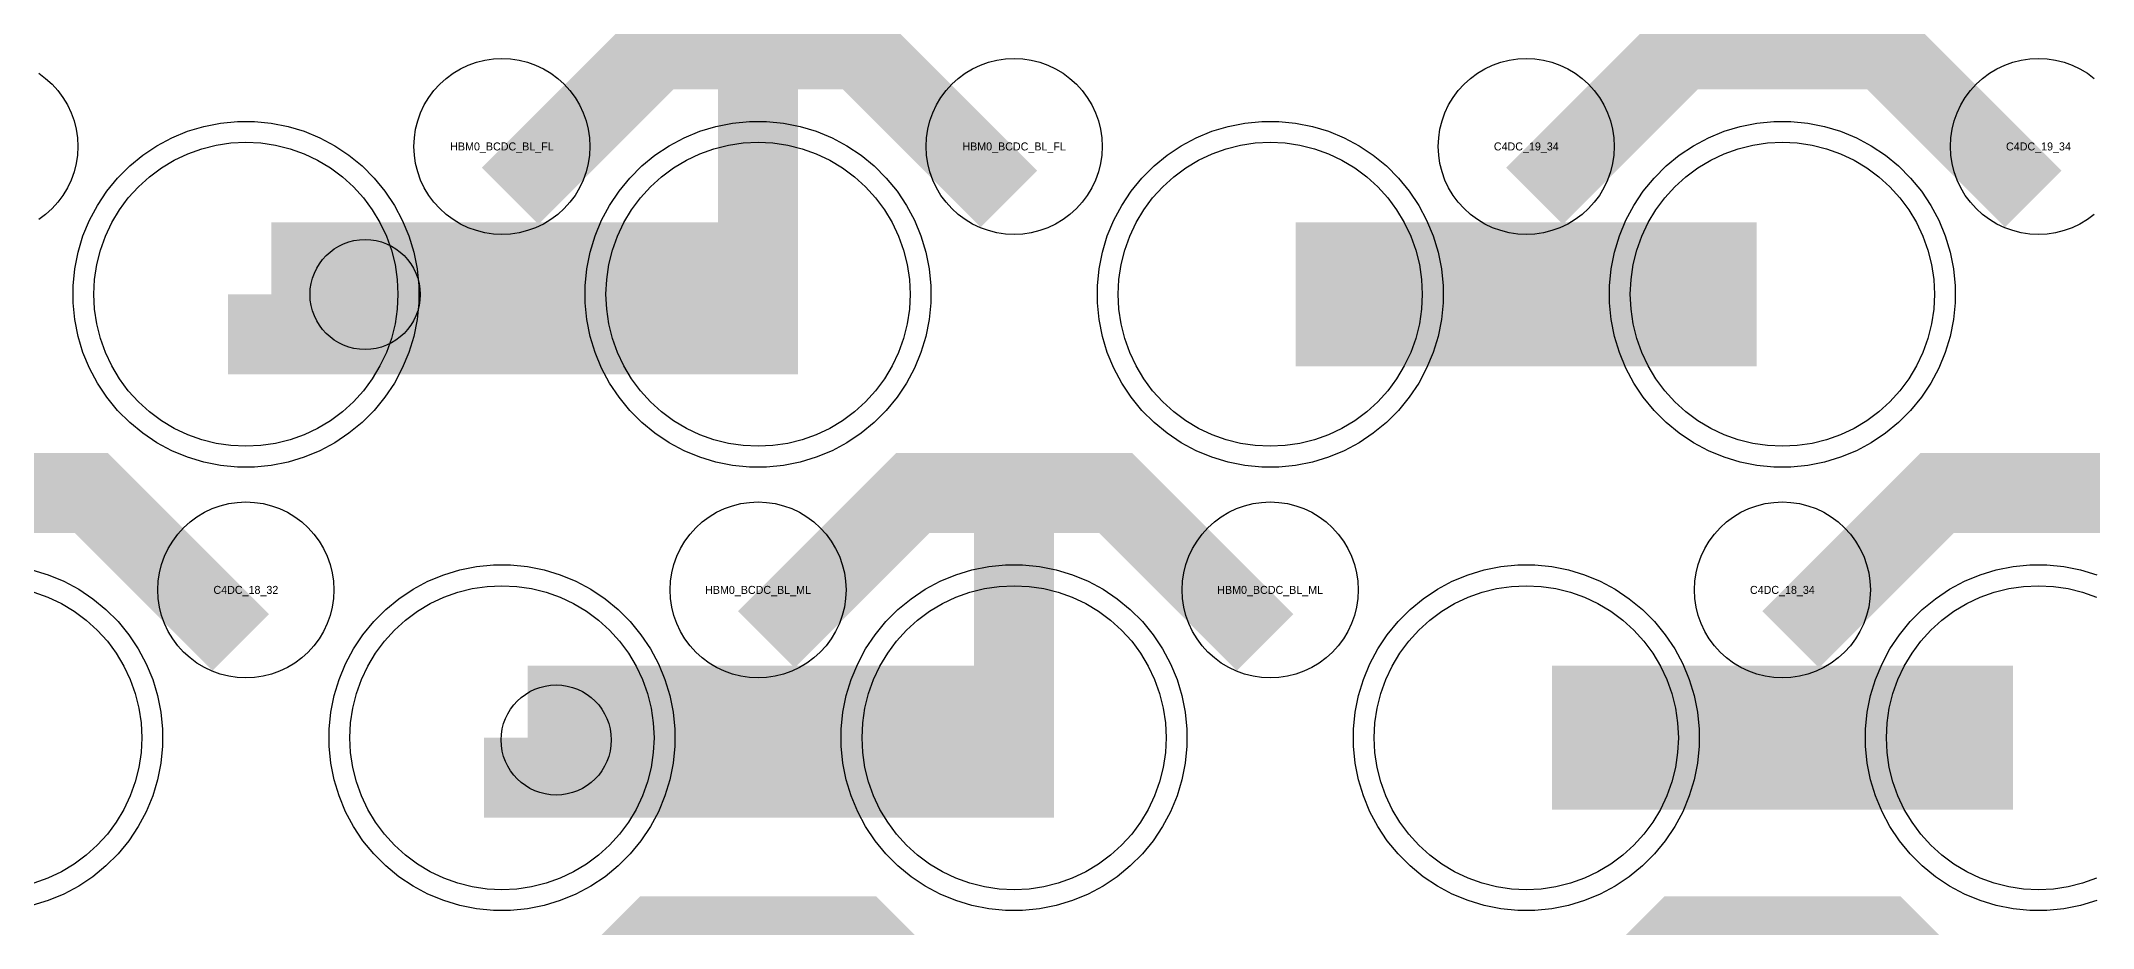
# Model space of a CAD drawing. Extents: x -11880 to 11880, y -14992 to 14992.
# Drawn here: x -1584 to -943, y -12405 to -12128 of the extents above; entities that cross this region are included whole.
import ezdxf
from ezdxf.enums import TextEntityAlignment as Align

# ---------------------------------------------------------------- set-up
doc = ezdxf.new("R2010")
doc.units = 0
doc.header["$MEASUREMENT"] = 0
for name, color, linetype in [('GDS_775_DT_237', 138, 'CONTINUOUS'), ('RDL1_FS', 34, 'CONTINUOUS'), ('RDL_BS', 160, 'CONTINUOUS')]:
    doc.layers.add(name, color=color, linetype=linetype)

msp = doc.modelspace()

# ---------------------------------------------------------------- linework, layer by layer
at = {"layer": 'RDL1_FS'}
for points in [[(-1520, -12254.354), (-1524.657, -12254.125), (-1529.268, -12253.441), (-1533.791, -12252.309), (-1538.181, -12250.737), (-1542.395, -12248.745), (-1546.395, -12246.347), (-1550.14, -12243.569), (-1553.594, -12240.439), (-1556.724, -12236.985), (-1559.502, -12233.24), (-1561.9, -12229.24), (-1563.892, -12225.026), (-1565.464, -12220.636), (-1566.596, -12216.113), (-1567.28, -12211.502), (-1567.509, -12206.845), (-1567.28, -12202.188), (-1566.596, -12197.577), (-1565.464, -12193.054), (-1563.892, -12188.664), (-1561.9, -12184.45), (-1559.502, -12180.45), (-1556.724, -12176.705), (-1553.594, -12173.251), (-1550.14, -12170.121), (-1546.395, -12167.343), (-1542.395, -12164.945), (-1538.181, -12162.953), (-1533.791, -12161.381), (-1529.268, -12160.249), (-1524.657, -12159.565), (-1520, -12159.336), (-1515.343, -12159.565), (-1510.732, -12160.249), (-1506.209, -12161.381), (-1501.819, -12162.953), (-1497.605, -12164.945), (-1493.605, -12167.343), (-1489.86, -12170.121), (-1486.406, -12173.251), (-1483.276, -12176.705), (-1480.498, -12180.45), (-1478.1, -12184.45), (-1476.108, -12188.664), (-1474.536, -12193.054), (-1473.404, -12197.577), (-1472.72, -12202.188), (-1472.491, -12206.845), (-1472.72, -12211.502), (-1473.404, -12216.113), (-1474.536, -12220.636), (-1476.108, -12225.026), (-1478.1, -12229.24), (-1480.498, -12233.24), (-1483.276, -12236.985), (-1486.406, -12240.439), (-1489.86, -12243.569), (-1493.605, -12246.347), (-1497.605, -12248.745), (-1501.819, -12250.737), (-1506.209, -12252.309), (-1510.732, -12253.441), (-1515.343, -12254.125)], [(-1360, -12254.354), (-1364.657, -12254.125), (-1369.268, -12253.441), (-1373.791, -12252.309), (-1378.181, -12250.737), (-1382.395, -12248.745), (-1386.395, -12246.347), (-1390.14, -12243.569), (-1393.594, -12240.439), (-1396.724, -12236.985), (-1399.502, -12233.24), (-1401.9, -12229.24), (-1403.892, -12225.026), (-1405.464, -12220.636), (-1406.596, -12216.113), (-1407.28, -12211.502), (-1407.509, -12206.845), (-1407.28, -12202.188), (-1406.596, -12197.577), (-1405.464, -12193.054), (-1403.892, -12188.664), (-1401.9, -12184.45), (-1399.502, -12180.45), (-1396.724, -12176.705), (-1393.594, -12173.251), (-1390.14, -12170.121), (-1386.395, -12167.343), (-1382.395, -12164.945), (-1378.181, -12162.953), (-1373.791, -12161.381), (-1369.268, -12160.249), (-1364.657, -12159.565), (-1360, -12159.336), (-1355.343, -12159.565), (-1350.732, -12160.249), (-1346.209, -12161.381), (-1341.819, -12162.953), (-1337.605, -12164.945), (-1333.605, -12167.343), (-1329.86, -12170.121), (-1326.406, -12173.251), (-1323.276, -12176.705), (-1320.498, -12180.45), (-1318.1, -12184.45), (-1316.108, -12188.664), (-1314.536, -12193.054), (-1313.404, -12197.577), (-1312.72, -12202.188), (-1312.491, -12206.845), (-1312.72, -12211.502), (-1313.404, -12216.113), (-1314.536, -12220.636), (-1316.108, -12225.026), (-1318.1, -12229.24), (-1320.498, -12233.24), (-1323.276, -12236.985), (-1326.406, -12240.439), (-1329.86, -12243.569), (-1333.605, -12246.347), (-1337.605, -12248.745), (-1341.819, -12250.737), (-1346.209, -12252.309), (-1350.732, -12253.441), (-1355.343, -12254.125)], [(-1200, -12254.354), (-1204.657, -12254.125), (-1209.268, -12253.441), (-1213.791, -12252.309), (-1218.181, -12250.737), (-1222.395, -12248.745), (-1226.395, -12246.347), (-1230.14, -12243.569), (-1233.594, -12240.439), (-1236.724, -12236.985), (-1239.502, -12233.24), (-1241.9, -12229.24), (-1243.892, -12225.026), (-1245.464, -12220.636), (-1246.596, -12216.113), (-1247.28, -12211.502), (-1247.509, -12206.845), (-1247.28, -12202.188), (-1246.596, -12197.577), (-1245.464, -12193.054), (-1243.892, -12188.664), (-1241.9, -12184.45), (-1239.502, -12180.45), (-1236.724, -12176.705), (-1233.594, -12173.251), (-1230.14, -12170.121), (-1226.395, -12167.343), (-1222.395, -12164.945), (-1218.181, -12162.953), (-1213.791, -12161.381), (-1209.268, -12160.249), (-1204.657, -12159.565), (-1200, -12159.336), (-1195.343, -12159.565), (-1190.732, -12160.249), (-1186.209, -12161.381), (-1181.819, -12162.953), (-1177.605, -12164.945), (-1173.605, -12167.343), (-1169.86, -12170.121), (-1166.406, -12173.251), (-1163.276, -12176.705), (-1160.498, -12180.45), (-1158.1, -12184.45), (-1156.108, -12188.664), (-1154.536, -12193.054), (-1153.404, -12197.577), (-1152.72, -12202.188), (-1152.491, -12206.845), (-1152.72, -12211.502), (-1153.404, -12216.113), (-1154.536, -12220.636), (-1156.108, -12225.026), (-1158.1, -12229.24), (-1160.498, -12233.24), (-1163.276, -12236.985), (-1166.406, -12240.439), (-1169.86, -12243.569), (-1173.605, -12246.347), (-1177.605, -12248.745), (-1181.819, -12250.737), (-1186.209, -12252.309), (-1190.732, -12253.441), (-1195.343, -12254.125)], [(-1040, -12254.354), (-1044.657, -12254.125), (-1049.268, -12253.441), (-1053.791, -12252.309), (-1058.181, -12250.737), (-1062.395, -12248.745), (-1066.395, -12246.347), (-1070.14, -12243.569), (-1073.594, -12240.439), (-1076.724, -12236.985), (-1079.502, -12233.24), (-1081.9, -12229.24), (-1083.892, -12225.026), (-1085.464, -12220.636), (-1086.596, -12216.113), (-1087.28, -12211.502), (-1087.509, -12206.845), (-1087.28, -12202.188), (-1086.596, -12197.577), (-1085.464, -12193.054), (-1083.892, -12188.664), (-1081.9, -12184.45), (-1079.502, -12180.45), (-1076.724, -12176.705), (-1073.594, -12173.251), (-1070.14, -12170.121), (-1066.395, -12167.343), (-1062.395, -12164.945), (-1058.181, -12162.953), (-1053.791, -12161.381), (-1049.268, -12160.249), (-1044.657, -12159.565), (-1040, -12159.336), (-1035.343, -12159.565), (-1030.732, -12160.249), (-1026.209, -12161.381), (-1021.819, -12162.953), (-1017.605, -12164.945), (-1013.605, -12167.343), (-1009.86, -12170.121), (-1006.406, -12173.251), (-1003.276, -12176.705), (-1000.498, -12180.45), (-998.1, -12184.45), (-996.108, -12188.664), (-994.536, -12193.054), (-993.404, -12197.577), (-992.72, -12202.188), (-992.491, -12206.845), (-992.72, -12211.502), (-993.404, -12216.113), (-994.536, -12220.636), (-996.108, -12225.026), (-998.1, -12229.24), (-1000.498, -12233.24), (-1003.276, -12236.985), (-1006.406, -12240.439), (-1009.86, -12243.569), (-1013.605, -12246.347), (-1017.605, -12248.745), (-1021.819, -12250.737), (-1026.209, -12252.309), (-1030.732, -12253.441), (-1035.343, -12254.125)], [(-1440, -12392.919), (-1444.657, -12392.69), (-1449.268, -12392.006), (-1453.791, -12390.874), (-1458.181, -12389.302), (-1462.395, -12387.31), (-1466.395, -12384.912), (-1470.14, -12382.134), (-1473.594, -12379.004), (-1476.724, -12375.55), (-1479.502, -12371.805), (-1481.9, -12367.805), (-1483.892, -12363.591), (-1485.464, -12359.201), (-1486.596, -12354.678), (-1487.28, -12350.067), (-1487.509, -12345.41), (-1487.28, -12340.753), (-1486.596, -12336.142), (-1485.464, -12331.619), (-1483.892, -12327.229), (-1481.9, -12323.015), (-1479.502, -12319.015), (-1476.724, -12315.27), (-1473.594, -12311.816), (-1470.14, -12308.686), (-1466.395, -12305.908), (-1462.395, -12303.51), (-1458.181, -12301.518), (-1453.791, -12299.946), (-1449.268, -12298.814), (-1444.657, -12298.13), (-1440, -12297.901), (-1435.343, -12298.13), (-1430.732, -12298.814), (-1426.209, -12299.946), (-1421.819, -12301.518), (-1417.605, -12303.51), (-1413.605, -12305.908), (-1409.86, -12308.686), (-1406.406, -12311.816), (-1403.276, -12315.27), (-1400.498, -12319.015), (-1398.1, -12323.015), (-1396.108, -12327.229), (-1394.536, -12331.619), (-1393.404, -12336.142), (-1392.72, -12340.753), (-1392.491, -12345.41), (-1392.72, -12350.067), (-1393.404, -12354.678), (-1394.536, -12359.201), (-1396.108, -12363.591), (-1398.1, -12367.805), (-1400.498, -12371.805), (-1403.276, -12375.55), (-1406.406, -12379.004), (-1409.86, -12382.134), (-1413.605, -12384.912), (-1417.605, -12387.31), (-1421.819, -12389.302), (-1426.209, -12390.874), (-1430.732, -12392.006), (-1435.343, -12392.69)], [(-1280, -12392.919), (-1284.657, -12392.69), (-1289.268, -12392.006), (-1293.791, -12390.874), (-1298.181, -12389.302), (-1302.395, -12387.31), (-1306.395, -12384.912), (-1310.14, -12382.134), (-1313.594, -12379.004), (-1316.724, -12375.55), (-1319.502, -12371.805), (-1321.9, -12367.805), (-1323.892, -12363.591), (-1325.464, -12359.201), (-1326.596, -12354.678), (-1327.28, -12350.067), (-1327.509, -12345.41), (-1327.28, -12340.753), (-1326.596, -12336.142), (-1325.464, -12331.619), (-1323.892, -12327.229), (-1321.9, -12323.015), (-1319.502, -12319.015), (-1316.724, -12315.27), (-1313.594, -12311.816), (-1310.14, -12308.686), (-1306.395, -12305.908), (-1302.395, -12303.51), (-1298.181, -12301.518), (-1293.791, -12299.946), (-1289.268, -12298.814), (-1284.657, -12298.13), (-1280, -12297.901), (-1275.343, -12298.13), (-1270.732, -12298.814), (-1266.209, -12299.946), (-1261.819, -12301.518), (-1257.605, -12303.51), (-1253.605, -12305.908), (-1249.86, -12308.686), (-1246.406, -12311.816), (-1243.276, -12315.27), (-1240.498, -12319.015), (-1238.1, -12323.015), (-1236.108, -12327.229), (-1234.536, -12331.619), (-1233.404, -12336.142), (-1232.72, -12340.753), (-1232.491, -12345.41), (-1232.72, -12350.067), (-1233.404, -12354.678), (-1234.536, -12359.201), (-1236.108, -12363.591), (-1238.1, -12367.805), (-1240.498, -12371.805), (-1243.276, -12375.55), (-1246.406, -12379.004), (-1249.86, -12382.134), (-1253.605, -12384.912), (-1257.605, -12387.31), (-1261.819, -12389.302), (-1266.209, -12390.874), (-1270.732, -12392.006), (-1275.343, -12392.69)], [(-1120, -12392.919), (-1124.657, -12392.69), (-1129.268, -12392.006), (-1133.791, -12390.874), (-1138.181, -12389.302), (-1142.395, -12387.31), (-1146.395, -12384.912), (-1150.14, -12382.134), (-1153.594, -12379.004), (-1156.724, -12375.55), (-1159.502, -12371.805), (-1161.9, -12367.805), (-1163.892, -12363.591), (-1165.464, -12359.201), (-1166.596, -12354.678), (-1167.28, -12350.067), (-1167.509, -12345.41), (-1167.28, -12340.753), (-1166.596, -12336.142), (-1165.464, -12331.619), (-1163.892, -12327.229), (-1161.9, -12323.015), (-1159.502, -12319.015), (-1156.724, -12315.27), (-1153.594, -12311.816), (-1150.14, -12308.686), (-1146.395, -12305.908), (-1142.395, -12303.51), (-1138.181, -12301.518), (-1133.791, -12299.946), (-1129.268, -12298.814), (-1124.657, -12298.13), (-1120, -12297.901), (-1115.343, -12298.13), (-1110.732, -12298.814), (-1106.209, -12299.946), (-1101.819, -12301.518), (-1097.605, -12303.51), (-1093.605, -12305.908), (-1089.86, -12308.686), (-1086.406, -12311.816), (-1083.276, -12315.27), (-1080.498, -12319.015), (-1078.1, -12323.015), (-1076.108, -12327.229), (-1074.536, -12331.619), (-1073.404, -12336.142), (-1072.72, -12340.753), (-1072.491, -12345.41), (-1072.72, -12350.067), (-1073.404, -12354.678), (-1074.536, -12359.201), (-1076.108, -12363.591), (-1078.1, -12367.805), (-1080.498, -12371.805), (-1083.276, -12375.55), (-1086.406, -12379.004), (-1089.86, -12382.134), (-1093.605, -12384.912), (-1097.605, -12387.31), (-1101.819, -12389.302), (-1106.209, -12390.874), (-1110.732, -12392.006), (-1115.343, -12392.69)]]:
    msp.add_lwpolyline(points, close=True, dxfattribs=at)
for points in [[(-1511.998, -12206.845, 45, 45, 0), (-1439.998, -12206.845, 45, 45, 0)], [(-1439.998, -12206.845, 45, 45, 0), (-1367.998, -12206.845, 45, 45, 0)], [(-1191.998, -12206.845, 45, 45, 0), (-1119.998, -12206.845, 45, 45, 0)], [(-1119.998, -12206.845, 45, 45, 0), (-1047.998, -12206.845, 45, 45, 0)], [(-1431.998, -12345.41, 45, 45, 0), (-1359.998, -12345.41, 45, 45, 0)], [(-1359.998, -12345.41, 45, 45, 0), (-1287.998, -12345.41, 45, 45, 0)], [(-1111.998, -12345.41, 45, 45, 0), (-1039.998, -12345.41, 45, 45, 0)], [(-1039.998, -12345.41, 45, 45, 0), (-967.998, -12345.41, 45, 45, 0)]]:
    msp.add_lwpolyline(points, format="xyseb", dxfattribs=at)
for points in [[(-1586.209, -12299.946), (-1581.819, -12301.518), (-1577.605, -12303.51), (-1573.605, -12305.908), (-1569.86, -12308.686), (-1566.406, -12311.816), (-1563.276, -12315.27), (-1560.498, -12319.015), (-1558.1, -12323.015), (-1556.108, -12327.229), (-1554.536, -12331.619), (-1553.404, -12336.142), (-1552.72, -12340.753), (-1552.491, -12345.41), (-1552.72, -12350.067), (-1553.404, -12354.678), (-1554.536, -12359.201), (-1556.108, -12363.591), (-1558.1, -12367.805), (-1560.498, -12371.805), (-1563.276, -12375.55), (-1566.406, -12379.004), (-1569.86, -12382.134), (-1573.605, -12384.912), (-1577.605, -12387.31), (-1581.819, -12389.302), (-1586.209, -12390.874)], [(-941.819, -12389.302), (-946.209, -12390.874), (-950.732, -12392.006), (-955.343, -12392.69), (-960, -12392.919), (-964.657, -12392.69), (-969.268, -12392.006), (-973.791, -12390.874), (-978.181, -12389.302), (-982.395, -12387.31), (-986.395, -12384.912), (-990.14, -12382.134), (-993.594, -12379.004), (-996.724, -12375.55), (-999.502, -12371.805), (-1001.9, -12367.805), (-1003.892, -12363.591), (-1005.464, -12359.201), (-1006.596, -12354.678), (-1007.28, -12350.067), (-1007.509, -12345.41), (-1007.28, -12340.753), (-1006.596, -12336.142), (-1005.464, -12331.619), (-1003.892, -12327.229), (-1001.9, -12323.015), (-999.502, -12319.015), (-996.724, -12315.27), (-993.594, -12311.816), (-990.14, -12308.686), (-986.395, -12305.908), (-982.395, -12303.51), (-978.181, -12301.518), (-973.791, -12299.946), (-969.268, -12298.814), (-964.657, -12298.13), (-960, -12297.901), (-955.343, -12298.13), (-950.732, -12298.814), (-946.209, -12299.946), (-941.819, -12301.518)]]:
    msp.add_lwpolyline(points, dxfattribs=at)
for centre in [(-1482.757, -12206.918), (-1423.048, -12346.115)]:
    msp.add_circle(centre, 17.2, dxfattribs=at)
at = {"layer": 'RDL_BS'}
for points in [[(-1360, -12231.845, 25, 25, 0), (-1360, -12117.844, 25, 25, 0)], [(-1437.438, -12176.159, 25, 25, 0), (-1391.623, -12130.344, 25, 25, 0), (-1358.07, -12130.344, 25, 25, 0)], [(-1281.599, -12177.058, 25, 25, 0), (-1328.313, -12130.344, 25, 25, 0), (-1358.071, -12130.344, 25, 25, 0)], [(-1117.438, -12176.159, 25, 25, 0), (-1071.623, -12130.344, 25, 25, 0), (-1038.07, -12130.344, 25, 25, 0)], [(-961.599, -12177.058, 25, 25, 0), (-1008.313, -12130.344, 25, 25, 0), (-1038.071, -12130.344, 25, 25, 0)], [(-1525.603, -12219.345, 25, 25, 0), (-1347.5, -12219.345, 25, 25, 0)], [(-1280, -12370.41, 25, 25, 0), (-1280, -12256.409, 25, 25, 0)], [(-1521.599, -12315.623, 25, 25, 0), (-1568.313, -12268.909, 25, 25, 0), (-1598.071, -12268.909, 25, 25, 0)], [(-1357.438, -12314.724, 25, 25, 0), (-1311.623, -12268.909, 25, 25, 0), (-1278.07, -12268.909, 25, 25, 0)], [(-1201.599, -12315.623, 25, 25, 0), (-1248.313, -12268.909, 25, 25, 0), (-1278.071, -12268.909, 25, 25, 0)], [(-1037.438, -12314.724, 25, 25, 0), (-991.623, -12268.909, 25, 25, 0), (-958.07, -12268.909, 25, 25, 0)], [(-881.599, -12315.623, 25, 25, 0), (-928.313, -12268.909, 25, 25, 0), (-958.071, -12268.909, 25, 25, 0)], [(-1445.603, -12357.91, 25, 25, 0), (-1267.5, -12357.91, 25, 25, 0)], [(-1437.438, -12453.289, 25, 25, 0), (-1391.623, -12407.474, 25, 25, 0), (-1358.07, -12407.474, 25, 25, 0)], [(-1281.599, -12454.188, 25, 25, 0), (-1328.313, -12407.474, 25, 25, 0), (-1358.071, -12407.474, 25, 25, 0)], [(-1117.438, -12453.289, 25, 25, 0), (-1071.623, -12407.474, 25, 25, 0), (-1038.07, -12407.474, 25, 25, 0)], [(-961.599, -12454.188, 25, 25, 0), (-1008.313, -12407.474, 25, 25, 0), (-1038.071, -12407.474, 25, 25, 0)]]:
    msp.add_lwpolyline(points, format="xyseb", dxfattribs=at)
for points in [[(-1440, -12188.151), (-1442.693, -12188.019), (-1445.365, -12187.623), (-1447.984, -12186.966), (-1450.519, -12186.059), (-1452.956, -12184.907), (-1455.28, -12183.514), (-1457.443, -12181.911), (-1459.442, -12180.099), (-1461.254, -12178.1), (-1462.857, -12175.937), (-1464.25, -12173.613), (-1465.402, -12171.176), (-1466.309, -12168.641), (-1466.966, -12166.022), (-1467.362, -12163.35), (-1467.494, -12160.657), (-1467.362, -12157.964), (-1466.966, -12155.292), (-1466.309, -12152.673), (-1465.402, -12150.138), (-1464.25, -12147.701), (-1462.857, -12145.377), (-1461.254, -12143.214), (-1459.442, -12141.215), (-1457.443, -12139.403), (-1455.28, -12137.8), (-1452.956, -12136.407), (-1450.519, -12135.255), (-1447.984, -12134.348), (-1445.365, -12133.691), (-1442.693, -12133.295), (-1440, -12133.163), (-1437.307, -12133.295), (-1434.635, -12133.691), (-1432.016, -12134.348), (-1429.481, -12135.255), (-1427.044, -12136.407), (-1424.72, -12137.8), (-1422.557, -12139.403), (-1420.558, -12141.215), (-1418.746, -12143.214), (-1417.143, -12145.377), (-1415.75, -12147.701), (-1414.598, -12150.138), (-1413.691, -12152.673), (-1413.034, -12155.292), (-1412.638, -12157.964), (-1412.506, -12160.657), (-1412.638, -12163.35), (-1413.034, -12166.022), (-1413.691, -12168.641), (-1414.598, -12171.176), (-1415.75, -12173.613), (-1417.143, -12175.937), (-1418.746, -12178.1), (-1420.558, -12180.099), (-1422.557, -12181.911), (-1424.72, -12183.514), (-1427.044, -12184.907), (-1429.481, -12186.059), (-1432.016, -12186.966), (-1434.635, -12187.623), (-1437.307, -12188.019)], [(-1280, -12188.151), (-1282.693, -12188.019), (-1285.365, -12187.623), (-1287.984, -12186.966), (-1290.519, -12186.059), (-1292.956, -12184.907), (-1295.28, -12183.514), (-1297.443, -12181.911), (-1299.442, -12180.099), (-1301.254, -12178.1), (-1302.857, -12175.937), (-1304.25, -12173.613), (-1305.402, -12171.176), (-1306.309, -12168.641), (-1306.966, -12166.022), (-1307.362, -12163.35), (-1307.494, -12160.657), (-1307.362, -12157.964), (-1306.966, -12155.292), (-1306.309, -12152.673), (-1305.402, -12150.138), (-1304.25, -12147.701), (-1302.857, -12145.377), (-1301.254, -12143.214), (-1299.442, -12141.215), (-1297.443, -12139.403), (-1295.28, -12137.8), (-1292.956, -12136.407), (-1290.519, -12135.255), (-1287.984, -12134.348), (-1285.365, -12133.691), (-1282.693, -12133.295), (-1280, -12133.163), (-1277.307, -12133.295), (-1274.635, -12133.691), (-1272.016, -12134.348), (-1269.481, -12135.255), (-1267.044, -12136.407), (-1264.72, -12137.8), (-1262.557, -12139.403), (-1260.558, -12141.215), (-1258.746, -12143.214), (-1257.143, -12145.377), (-1255.75, -12147.701), (-1254.598, -12150.138), (-1253.691, -12152.673), (-1253.034, -12155.292), (-1252.638, -12157.964), (-1252.506, -12160.657), (-1252.638, -12163.35), (-1253.034, -12166.022), (-1253.691, -12168.641), (-1254.598, -12171.176), (-1255.75, -12173.613), (-1257.143, -12175.937), (-1258.746, -12178.1), (-1260.558, -12180.099), (-1262.557, -12181.911), (-1264.72, -12183.514), (-1267.044, -12184.907), (-1269.481, -12186.059), (-1272.016, -12186.966), (-1274.635, -12187.623), (-1277.307, -12188.019)], [(-1120, -12188.151), (-1122.693, -12188.019), (-1125.365, -12187.623), (-1127.984, -12186.966), (-1130.519, -12186.059), (-1132.956, -12184.907), (-1135.28, -12183.514), (-1137.443, -12181.911), (-1139.442, -12180.099), (-1141.254, -12178.1), (-1142.857, -12175.937), (-1144.25, -12173.613), (-1145.402, -12171.176), (-1146.309, -12168.641), (-1146.966, -12166.022), (-1147.362, -12163.35), (-1147.494, -12160.657), (-1147.362, -12157.964), (-1146.966, -12155.292), (-1146.309, -12152.673), (-1145.402, -12150.138), (-1144.25, -12147.701), (-1142.857, -12145.377), (-1141.254, -12143.214), (-1139.442, -12141.215), (-1137.443, -12139.403), (-1135.28, -12137.8), (-1132.956, -12136.407), (-1130.519, -12135.255), (-1127.984, -12134.348), (-1125.365, -12133.691), (-1122.693, -12133.295), (-1120, -12133.163), (-1117.307, -12133.295), (-1114.635, -12133.691), (-1112.016, -12134.348), (-1109.481, -12135.255), (-1107.044, -12136.407), (-1104.72, -12137.8), (-1102.557, -12139.403), (-1100.558, -12141.215), (-1098.746, -12143.214), (-1097.143, -12145.377), (-1095.75, -12147.701), (-1094.598, -12150.138), (-1093.691, -12152.673), (-1093.034, -12155.292), (-1092.638, -12157.964), (-1092.506, -12160.657), (-1092.638, -12163.35), (-1093.034, -12166.022), (-1093.691, -12168.641), (-1094.598, -12171.176), (-1095.75, -12173.613), (-1097.143, -12175.937), (-1098.746, -12178.1), (-1100.558, -12180.099), (-1102.557, -12181.911), (-1104.72, -12183.514), (-1107.044, -12184.907), (-1109.481, -12186.059), (-1112.016, -12186.966), (-1114.635, -12187.623), (-1117.307, -12188.019)], [(-1522.644, -12260.845), (-1527.938, -12260.328), (-1533.165, -12259.282), (-1538.205, -12257.751), (-1543.115, -12255.72), (-1547.777, -12253.228), (-1552.191, -12250.281), (-1556.292, -12246.919), (-1560.074, -12243.137), (-1563.436, -12239.036), (-1566.383, -12234.622), (-1568.875, -12229.96), (-1570.906, -12225.05), (-1572.437, -12220.01), (-1573.483, -12214.783), (-1574, -12209.489), (-1574, -12204.201), (-1573.483, -12198.907), (-1572.437, -12193.68), (-1570.906, -12188.64), (-1568.875, -12183.73), (-1566.383, -12179.068), (-1563.436, -12174.654), (-1560.074, -12170.553), (-1556.292, -12166.771), (-1552.191, -12163.409), (-1547.777, -12160.462), (-1543.115, -12157.97), (-1538.205, -12155.939), (-1533.165, -12154.408), (-1527.938, -12153.362), (-1522.644, -12152.845), (-1517.356, -12152.845), (-1512.062, -12153.362), (-1506.835, -12154.408), (-1501.795, -12155.939), (-1496.885, -12157.97), (-1492.223, -12160.462), (-1487.809, -12163.409), (-1483.708, -12166.771), (-1479.926, -12170.553), (-1476.564, -12174.654), (-1473.617, -12179.068), (-1471.125, -12183.73), (-1469.094, -12188.64), (-1467.563, -12193.68), (-1466.517, -12198.907), (-1466, -12204.201), (-1466, -12209.489), (-1466.517, -12214.783), (-1467.563, -12220.01), (-1469.094, -12225.05), (-1471.125, -12229.96), (-1473.617, -12234.622), (-1476.564, -12239.036), (-1479.926, -12243.137), (-1483.708, -12246.919), (-1487.809, -12250.281), (-1492.223, -12253.228), (-1496.885, -12255.72), (-1501.795, -12257.751), (-1506.835, -12259.282), (-1512.062, -12260.328), (-1517.356, -12260.845)], [(-1362.644, -12260.845), (-1367.938, -12260.328), (-1373.165, -12259.282), (-1378.205, -12257.751), (-1383.115, -12255.72), (-1387.777, -12253.228), (-1392.191, -12250.281), (-1396.292, -12246.919), (-1400.074, -12243.137), (-1403.436, -12239.036), (-1406.383, -12234.622), (-1408.875, -12229.96), (-1410.906, -12225.05), (-1412.437, -12220.01), (-1413.483, -12214.783), (-1414, -12209.489), (-1414, -12204.201), (-1413.483, -12198.907), (-1412.437, -12193.68), (-1410.906, -12188.64), (-1408.875, -12183.73), (-1406.383, -12179.068), (-1403.436, -12174.654), (-1400.074, -12170.553), (-1396.292, -12166.771), (-1392.191, -12163.409), (-1387.777, -12160.462), (-1383.115, -12157.97), (-1378.205, -12155.939), (-1373.165, -12154.408), (-1367.938, -12153.362), (-1362.644, -12152.845), (-1357.356, -12152.845), (-1352.062, -12153.362), (-1346.835, -12154.408), (-1341.795, -12155.939), (-1336.885, -12157.97), (-1332.223, -12160.462), (-1327.809, -12163.409), (-1323.708, -12166.771), (-1319.926, -12170.553), (-1316.564, -12174.654), (-1313.617, -12179.068), (-1311.125, -12183.73), (-1309.094, -12188.64), (-1307.563, -12193.68), (-1306.517, -12198.907), (-1306, -12204.201), (-1306, -12209.489), (-1306.517, -12214.783), (-1307.563, -12220.01), (-1309.094, -12225.05), (-1311.125, -12229.96), (-1313.617, -12234.622), (-1316.564, -12239.036), (-1319.926, -12243.137), (-1323.708, -12246.919), (-1327.809, -12250.281), (-1332.223, -12253.228), (-1336.885, -12255.72), (-1341.795, -12257.751), (-1346.835, -12259.282), (-1352.062, -12260.328), (-1357.356, -12260.845)], [(-1202.644, -12260.845), (-1207.938, -12260.328), (-1213.165, -12259.282), (-1218.205, -12257.751), (-1223.115, -12255.72), (-1227.777, -12253.228), (-1232.191, -12250.281), (-1236.292, -12246.919), (-1240.074, -12243.137), (-1243.436, -12239.036), (-1246.383, -12234.622), (-1248.875, -12229.96), (-1250.906, -12225.05), (-1252.437, -12220.01), (-1253.483, -12214.783), (-1254, -12209.489), (-1254, -12204.201), (-1253.483, -12198.907), (-1252.437, -12193.68), (-1250.906, -12188.64), (-1248.875, -12183.73), (-1246.383, -12179.068), (-1243.436, -12174.654), (-1240.074, -12170.553), (-1236.292, -12166.771), (-1232.191, -12163.409), (-1227.777, -12160.462), (-1223.115, -12157.97), (-1218.205, -12155.939), (-1213.165, -12154.408), (-1207.938, -12153.362), (-1202.644, -12152.845), (-1197.356, -12152.845), (-1192.062, -12153.362), (-1186.835, -12154.408), (-1181.795, -12155.939), (-1176.885, -12157.97), (-1172.223, -12160.462), (-1167.809, -12163.409), (-1163.708, -12166.771), (-1159.926, -12170.553), (-1156.564, -12174.654), (-1153.617, -12179.068), (-1151.125, -12183.73), (-1149.094, -12188.64), (-1147.563, -12193.68), (-1146.517, -12198.907), (-1146, -12204.201), (-1146, -12209.489), (-1146.517, -12214.783), (-1147.563, -12220.01), (-1149.094, -12225.05), (-1151.125, -12229.96), (-1153.617, -12234.622), (-1156.564, -12239.036), (-1159.926, -12243.137), (-1163.708, -12246.919), (-1167.809, -12250.281), (-1172.223, -12253.228), (-1176.885, -12255.72), (-1181.795, -12257.751), (-1186.835, -12259.282), (-1192.062, -12260.328), (-1197.356, -12260.845)], [(-1042.644, -12260.845), (-1047.938, -12260.328), (-1053.165, -12259.282), (-1058.205, -12257.751), (-1063.115, -12255.72), (-1067.777, -12253.228), (-1072.191, -12250.281), (-1076.292, -12246.919), (-1080.074, -12243.137), (-1083.436, -12239.036), (-1086.383, -12234.622), (-1088.875, -12229.96), (-1090.906, -12225.05), (-1092.437, -12220.01), (-1093.483, -12214.783), (-1094, -12209.489), (-1094, -12204.201), (-1093.483, -12198.907), (-1092.437, -12193.68), (-1090.906, -12188.64), (-1088.875, -12183.73), (-1086.383, -12179.068), (-1083.436, -12174.654), (-1080.074, -12170.553), (-1076.292, -12166.771), (-1072.191, -12163.409), (-1067.777, -12160.462), (-1063.115, -12157.97), (-1058.205, -12155.939), (-1053.165, -12154.408), (-1047.938, -12153.362), (-1042.644, -12152.845), (-1037.356, -12152.845), (-1032.062, -12153.362), (-1026.835, -12154.408), (-1021.795, -12155.939), (-1016.885, -12157.97), (-1012.223, -12160.462), (-1007.809, -12163.409), (-1003.708, -12166.771), (-999.926, -12170.553), (-996.564, -12174.654), (-993.617, -12179.068), (-991.125, -12183.73), (-989.094, -12188.64), (-987.563, -12193.68), (-986.517, -12198.907), (-986, -12204.201), (-986, -12209.489), (-986.517, -12214.783), (-987.563, -12220.01), (-989.094, -12225.05), (-991.125, -12229.96), (-993.617, -12234.622), (-996.564, -12239.036), (-999.926, -12243.137), (-1003.708, -12246.919), (-1007.809, -12250.281), (-1012.223, -12253.228), (-1016.885, -12255.72), (-1021.795, -12257.751), (-1026.835, -12259.282), (-1032.062, -12260.328), (-1037.356, -12260.845)], [(-1520, -12326.716), (-1522.693, -12326.584), (-1525.365, -12326.188), (-1527.984, -12325.531), (-1530.519, -12324.624), (-1532.956, -12323.472), (-1535.28, -12322.079), (-1537.443, -12320.476), (-1539.442, -12318.664), (-1541.254, -12316.665), (-1542.857, -12314.502), (-1544.25, -12312.178), (-1545.402, -12309.741), (-1546.309, -12307.206), (-1546.966, -12304.587), (-1547.362, -12301.915), (-1547.494, -12299.222), (-1547.362, -12296.529), (-1546.966, -12293.857), (-1546.309, -12291.238), (-1545.402, -12288.703), (-1544.25, -12286.266), (-1542.857, -12283.942), (-1541.254, -12281.779), (-1539.442, -12279.78), (-1537.443, -12277.968), (-1535.28, -12276.365), (-1532.956, -12274.972), (-1530.519, -12273.82), (-1527.984, -12272.913), (-1525.365, -12272.256), (-1522.693, -12271.86), (-1520, -12271.728), (-1517.307, -12271.86), (-1514.635, -12272.256), (-1512.016, -12272.913), (-1509.481, -12273.82), (-1507.044, -12274.972), (-1504.72, -12276.365), (-1502.557, -12277.968), (-1500.558, -12279.78), (-1498.746, -12281.779), (-1497.143, -12283.942), (-1495.75, -12286.266), (-1494.598, -12288.703), (-1493.691, -12291.238), (-1493.034, -12293.857), (-1492.638, -12296.529), (-1492.506, -12299.222), (-1492.638, -12301.915), (-1493.034, -12304.587), (-1493.691, -12307.206), (-1494.598, -12309.741), (-1495.75, -12312.178), (-1497.143, -12314.502), (-1498.746, -12316.665), (-1500.558, -12318.664), (-1502.557, -12320.476), (-1504.72, -12322.079), (-1507.044, -12323.472), (-1509.481, -12324.624), (-1512.016, -12325.531), (-1514.635, -12326.188), (-1517.307, -12326.584)], [(-1360, -12326.716), (-1362.693, -12326.584), (-1365.365, -12326.188), (-1367.984, -12325.531), (-1370.519, -12324.624), (-1372.956, -12323.472), (-1375.28, -12322.079), (-1377.443, -12320.476), (-1379.442, -12318.664), (-1381.254, -12316.665), (-1382.857, -12314.502), (-1384.25, -12312.178), (-1385.402, -12309.741), (-1386.309, -12307.206), (-1386.966, -12304.587), (-1387.362, -12301.915), (-1387.494, -12299.222), (-1387.362, -12296.529), (-1386.966, -12293.857), (-1386.309, -12291.238), (-1385.402, -12288.703), (-1384.25, -12286.266), (-1382.857, -12283.942), (-1381.254, -12281.779), (-1379.442, -12279.78), (-1377.443, -12277.968), (-1375.28, -12276.365), (-1372.956, -12274.972), (-1370.519, -12273.82), (-1367.984, -12272.913), (-1365.365, -12272.256), (-1362.693, -12271.86), (-1360, -12271.728), (-1357.307, -12271.86), (-1354.635, -12272.256), (-1352.016, -12272.913), (-1349.481, -12273.82), (-1347.044, -12274.972), (-1344.72, -12276.365), (-1342.557, -12277.968), (-1340.558, -12279.78), (-1338.746, -12281.779), (-1337.143, -12283.942), (-1335.75, -12286.266), (-1334.598, -12288.703), (-1333.691, -12291.238), (-1333.034, -12293.857), (-1332.638, -12296.529), (-1332.506, -12299.222), (-1332.638, -12301.915), (-1333.034, -12304.587), (-1333.691, -12307.206), (-1334.598, -12309.741), (-1335.75, -12312.178), (-1337.143, -12314.502), (-1338.746, -12316.665), (-1340.558, -12318.664), (-1342.557, -12320.476), (-1344.72, -12322.079), (-1347.044, -12323.472), (-1349.481, -12324.624), (-1352.016, -12325.531), (-1354.635, -12326.188), (-1357.307, -12326.584)], [(-1200, -12326.716), (-1202.693, -12326.584), (-1205.365, -12326.188), (-1207.984, -12325.531), (-1210.519, -12324.624), (-1212.956, -12323.472), (-1215.28, -12322.079), (-1217.443, -12320.476), (-1219.442, -12318.664), (-1221.254, -12316.665), (-1222.857, -12314.502), (-1224.25, -12312.178), (-1225.402, -12309.741), (-1226.309, -12307.206), (-1226.966, -12304.587), (-1227.362, -12301.915), (-1227.494, -12299.222), (-1227.362, -12296.529), (-1226.966, -12293.857), (-1226.309, -12291.238), (-1225.402, -12288.703), (-1224.25, -12286.266), (-1222.857, -12283.942), (-1221.254, -12281.779), (-1219.442, -12279.78), (-1217.443, -12277.968), (-1215.28, -12276.365), (-1212.956, -12274.972), (-1210.519, -12273.82), (-1207.984, -12272.913), (-1205.365, -12272.256), (-1202.693, -12271.86), (-1200, -12271.728), (-1197.307, -12271.86), (-1194.635, -12272.256), (-1192.016, -12272.913), (-1189.481, -12273.82), (-1187.044, -12274.972), (-1184.72, -12276.365), (-1182.557, -12277.968), (-1180.558, -12279.78), (-1178.746, -12281.779), (-1177.143, -12283.942), (-1175.75, -12286.266), (-1174.598, -12288.703), (-1173.691, -12291.238), (-1173.034, -12293.857), (-1172.638, -12296.529), (-1172.506, -12299.222), (-1172.638, -12301.915), (-1173.034, -12304.587), (-1173.691, -12307.206), (-1174.598, -12309.741), (-1175.75, -12312.178), (-1177.143, -12314.502), (-1178.746, -12316.665), (-1180.558, -12318.664), (-1182.557, -12320.476), (-1184.72, -12322.079), (-1187.044, -12323.472), (-1189.481, -12324.624), (-1192.016, -12325.531), (-1194.635, -12326.188), (-1197.307, -12326.584)], [(-1040, -12326.716), (-1042.693, -12326.584), (-1045.365, -12326.188), (-1047.984, -12325.531), (-1050.519, -12324.624), (-1052.956, -12323.472), (-1055.28, -12322.079), (-1057.443, -12320.476), (-1059.442, -12318.664), (-1061.254, -12316.665), (-1062.857, -12314.502), (-1064.25, -12312.178), (-1065.402, -12309.741), (-1066.309, -12307.206), (-1066.966, -12304.587), (-1067.362, -12301.915), (-1067.494, -12299.222), (-1067.362, -12296.529), (-1066.966, -12293.857), (-1066.309, -12291.238), (-1065.402, -12288.703), (-1064.25, -12286.266), (-1062.857, -12283.942), (-1061.254, -12281.779), (-1059.442, -12279.78), (-1057.443, -12277.968), (-1055.28, -12276.365), (-1052.956, -12274.972), (-1050.519, -12273.82), (-1047.984, -12272.913), (-1045.365, -12272.256), (-1042.693, -12271.86), (-1040, -12271.728), (-1037.307, -12271.86), (-1034.635, -12272.256), (-1032.016, -12272.913), (-1029.481, -12273.82), (-1027.044, -12274.972), (-1024.72, -12276.365), (-1022.557, -12277.968), (-1020.558, -12279.78), (-1018.746, -12281.779), (-1017.143, -12283.942), (-1015.75, -12286.266), (-1014.598, -12288.703), (-1013.691, -12291.238), (-1013.034, -12293.857), (-1012.638, -12296.529), (-1012.506, -12299.222), (-1012.638, -12301.915), (-1013.034, -12304.587), (-1013.691, -12307.206), (-1014.598, -12309.741), (-1015.75, -12312.178), (-1017.143, -12314.502), (-1018.746, -12316.665), (-1020.558, -12318.664), (-1022.557, -12320.476), (-1024.72, -12322.079), (-1027.044, -12323.472), (-1029.481, -12324.624), (-1032.016, -12325.531), (-1034.635, -12326.188), (-1037.307, -12326.584)], [(-1442.644, -12399.41), (-1447.938, -12398.893), (-1453.165, -12397.847), (-1458.205, -12396.316), (-1463.115, -12394.285), (-1467.777, -12391.793), (-1472.191, -12388.846), (-1476.292, -12385.484), (-1480.074, -12381.702), (-1483.436, -12377.601), (-1486.383, -12373.187), (-1488.875, -12368.525), (-1490.906, -12363.615), (-1492.437, -12358.575), (-1493.483, -12353.348), (-1494, -12348.054), (-1494, -12342.766), (-1493.483, -12337.472), (-1492.437, -12332.245), (-1490.906, -12327.205), (-1488.875, -12322.295), (-1486.383, -12317.633), (-1483.436, -12313.219), (-1480.074, -12309.118), (-1476.292, -12305.336), (-1472.191, -12301.974), (-1467.777, -12299.027), (-1463.115, -12296.535), (-1458.205, -12294.504), (-1453.165, -12292.973), (-1447.938, -12291.927), (-1442.644, -12291.41), (-1437.356, -12291.41), (-1432.062, -12291.927), (-1426.835, -12292.973), (-1421.795, -12294.504), (-1416.885, -12296.535), (-1412.223, -12299.027), (-1407.809, -12301.974), (-1403.708, -12305.336), (-1399.926, -12309.118), (-1396.564, -12313.219), (-1393.617, -12317.633), (-1391.125, -12322.295), (-1389.094, -12327.205), (-1387.563, -12332.245), (-1386.517, -12337.472), (-1386, -12342.766), (-1386, -12348.054), (-1386.517, -12353.348), (-1387.563, -12358.575), (-1389.094, -12363.615), (-1391.125, -12368.525), (-1393.617, -12373.187), (-1396.564, -12377.601), (-1399.926, -12381.702), (-1403.708, -12385.484), (-1407.809, -12388.846), (-1412.223, -12391.793), (-1416.885, -12394.285), (-1421.795, -12396.316), (-1426.835, -12397.847), (-1432.062, -12398.893), (-1437.356, -12399.41)], [(-1282.644, -12399.41), (-1287.938, -12398.893), (-1293.165, -12397.847), (-1298.205, -12396.316), (-1303.115, -12394.285), (-1307.777, -12391.793), (-1312.191, -12388.846), (-1316.292, -12385.484), (-1320.074, -12381.702), (-1323.436, -12377.601), (-1326.383, -12373.187), (-1328.875, -12368.525), (-1330.906, -12363.615), (-1332.437, -12358.575), (-1333.483, -12353.348), (-1334, -12348.054), (-1334, -12342.766), (-1333.483, -12337.472), (-1332.437, -12332.245), (-1330.906, -12327.205), (-1328.875, -12322.295), (-1326.383, -12317.633), (-1323.436, -12313.219), (-1320.074, -12309.118), (-1316.292, -12305.336), (-1312.191, -12301.974), (-1307.777, -12299.027), (-1303.115, -12296.535), (-1298.205, -12294.504), (-1293.165, -12292.973), (-1287.938, -12291.927), (-1282.644, -12291.41), (-1277.356, -12291.41), (-1272.062, -12291.927), (-1266.835, -12292.973), (-1261.795, -12294.504), (-1256.885, -12296.535), (-1252.223, -12299.027), (-1247.809, -12301.974), (-1243.708, -12305.336), (-1239.926, -12309.118), (-1236.564, -12313.219), (-1233.617, -12317.633), (-1231.125, -12322.295), (-1229.094, -12327.205), (-1227.563, -12332.245), (-1226.517, -12337.472), (-1226, -12342.766), (-1226, -12348.054), (-1226.517, -12353.348), (-1227.563, -12358.575), (-1229.094, -12363.615), (-1231.125, -12368.525), (-1233.617, -12373.187), (-1236.564, -12377.601), (-1239.926, -12381.702), (-1243.708, -12385.484), (-1247.809, -12388.846), (-1252.223, -12391.793), (-1256.885, -12394.285), (-1261.795, -12396.316), (-1266.835, -12397.847), (-1272.062, -12398.893), (-1277.356, -12399.41)], [(-1122.644, -12399.41), (-1127.938, -12398.893), (-1133.165, -12397.847), (-1138.205, -12396.316), (-1143.115, -12394.285), (-1147.777, -12391.793), (-1152.191, -12388.846), (-1156.292, -12385.484), (-1160.074, -12381.702), (-1163.436, -12377.601), (-1166.383, -12373.187), (-1168.875, -12368.525), (-1170.906, -12363.615), (-1172.437, -12358.575), (-1173.483, -12353.348), (-1174, -12348.054), (-1174, -12342.766), (-1173.483, -12337.472), (-1172.437, -12332.245), (-1170.906, -12327.205), (-1168.875, -12322.295), (-1166.383, -12317.633), (-1163.436, -12313.219), (-1160.074, -12309.118), (-1156.292, -12305.336), (-1152.191, -12301.974), (-1147.777, -12299.027), (-1143.115, -12296.535), (-1138.205, -12294.504), (-1133.165, -12292.973), (-1127.938, -12291.927), (-1122.644, -12291.41), (-1117.356, -12291.41), (-1112.062, -12291.927), (-1106.835, -12292.973), (-1101.795, -12294.504), (-1096.885, -12296.535), (-1092.223, -12299.027), (-1087.809, -12301.974), (-1083.708, -12305.336), (-1079.926, -12309.118), (-1076.564, -12313.219), (-1073.617, -12317.633), (-1071.125, -12322.295), (-1069.094, -12327.205), (-1067.563, -12332.245), (-1066.517, -12337.472), (-1066, -12342.766), (-1066, -12348.054), (-1066.517, -12353.348), (-1067.563, -12358.575), (-1069.094, -12363.615), (-1071.125, -12368.525), (-1073.617, -12373.187), (-1076.564, -12377.601), (-1079.926, -12381.702), (-1083.708, -12385.484), (-1087.809, -12388.846), (-1092.223, -12391.793), (-1096.885, -12394.285), (-1101.795, -12396.316), (-1106.835, -12397.847), (-1112.062, -12398.893), (-1117.356, -12399.41)]]:
    msp.add_lwpolyline(points, close=True, dxfattribs=at)
for points in [[(-942.557, -12181.911), (-944.72, -12183.514), (-947.044, -12184.907), (-949.481, -12186.059), (-952.016, -12186.966), (-954.635, -12187.623), (-957.307, -12188.019), (-960, -12188.151), (-962.693, -12188.019), (-965.365, -12187.623), (-967.984, -12186.966), (-970.519, -12186.059), (-972.956, -12184.907), (-975.28, -12183.514), (-977.443, -12181.911), (-979.442, -12180.099), (-981.254, -12178.1), (-982.857, -12175.937), (-984.25, -12173.613), (-985.402, -12171.176), (-986.309, -12168.641), (-986.966, -12166.022), (-987.362, -12163.35), (-987.494, -12160.657), (-987.362, -12157.964), (-986.966, -12155.292), (-986.309, -12152.673), (-985.402, -12150.138), (-984.25, -12147.701), (-982.857, -12145.377), (-981.254, -12143.214), (-979.442, -12141.215), (-977.443, -12139.403), (-975.28, -12137.8), (-972.956, -12136.407), (-970.519, -12135.255), (-967.984, -12134.348), (-965.365, -12133.691), (-962.693, -12133.295), (-960, -12133.163), (-957.307, -12133.295), (-954.635, -12133.691), (-952.016, -12134.348), (-949.481, -12135.255), (-947.044, -12136.407), (-944.72, -12137.8), (-942.557, -12139.403)], [(-1584.72, -12137.8), (-1582.557, -12139.403), (-1580.558, -12141.215), (-1578.746, -12143.214), (-1577.143, -12145.377), (-1575.75, -12147.701), (-1574.598, -12150.138), (-1573.691, -12152.673), (-1573.034, -12155.292), (-1572.638, -12157.964), (-1572.506, -12160.657), (-1572.638, -12163.35), (-1573.034, -12166.022), (-1573.691, -12168.641), (-1574.598, -12171.176), (-1575.75, -12173.613), (-1577.143, -12175.937), (-1578.746, -12178.1), (-1580.558, -12180.099), (-1582.557, -12181.911), (-1584.72, -12183.514)], [(-1586.835, -12292.973), (-1581.795, -12294.504), (-1576.885, -12296.535), (-1572.223, -12299.027), (-1567.809, -12301.974), (-1563.708, -12305.336), (-1559.926, -12309.118), (-1556.564, -12313.219), (-1553.617, -12317.633), (-1551.125, -12322.295), (-1549.094, -12327.205), (-1547.563, -12332.245), (-1546.517, -12337.472), (-1546, -12342.766), (-1546, -12348.054), (-1546.517, -12353.348), (-1547.563, -12358.575), (-1549.094, -12363.615), (-1551.125, -12368.525), (-1553.617, -12373.187), (-1556.564, -12377.601), (-1559.926, -12381.702), (-1563.708, -12385.484), (-1567.809, -12388.846), (-1572.223, -12391.793), (-1576.885, -12394.285), (-1581.795, -12396.316), (-1586.835, -12397.847)], [(-941.795, -12396.316), (-946.835, -12397.847), (-952.062, -12398.893), (-957.356, -12399.41), (-962.644, -12399.41), (-967.938, -12398.893), (-973.165, -12397.847), (-978.205, -12396.316), (-983.115, -12394.285), (-987.777, -12391.793), (-992.191, -12388.846), (-996.292, -12385.484), (-1000.074, -12381.702), (-1003.436, -12377.601), (-1006.383, -12373.187), (-1008.875, -12368.525), (-1010.906, -12363.615), (-1012.437, -12358.575), (-1013.483, -12353.348), (-1014, -12348.054), (-1014, -12342.766), (-1013.483, -12337.472), (-1012.437, -12332.245), (-1010.906, -12327.205), (-1008.875, -12322.295), (-1006.383, -12317.633), (-1003.436, -12313.219), (-1000.074, -12309.118), (-996.292, -12305.336), (-992.191, -12301.974), (-987.777, -12299.027), (-983.115, -12296.535), (-978.205, -12294.504), (-973.165, -12292.973), (-967.938, -12291.927), (-962.644, -12291.41), (-957.356, -12291.41), (-952.062, -12291.927), (-946.835, -12292.973), (-941.795, -12294.504)]]:
    msp.add_lwpolyline(points, dxfattribs=at)

# ---------------------------------------------------------------- texts
at = {"layer": 'GDS_775_DT_237'}
for s, p in [('HBM0_BCDC_BL_FL', (-1440, -12160.657)), ('HBM0_BCDC_BL_FL', (-1440, -12160.657)), ('HBM0_BCDC_BL_FL', (-1280, -12160.657)), ('HBM0_BCDC_BL_FL', (-1280, -12160.657)), ('C4DC_19_34', (-1120, -12160.657)), ('C4DC_19_34', (-1120, -12160.657)), ('C4DC_19_34', (-960, -12160.657)), ('C4DC_19_34', (-960, -12160.657)), ('C4DC_18_32', (-1520, -12299.222)), ('C4DC_18_32', (-1520, -12299.222)), ('HBM0_BCDC_BL_ML', (-1360, -12299.222)), ('HBM0_BCDC_BL_ML', (-1360, -12299.222)), ('HBM0_BCDC_BL_ML', (-1200, -12299.222)), ('HBM0_BCDC_BL_ML', (-1200, -12299.222)), ('C4DC_18_34', (-1040, -12299.222)), ('C4DC_18_34', (-1040, -12299.222))]:
    msp.add_text(s, height=2.5, dxfattribs=at).set_placement(p, align=Align.MIDDLE_CENTER)

doc.saveas('drawing.dxf')
